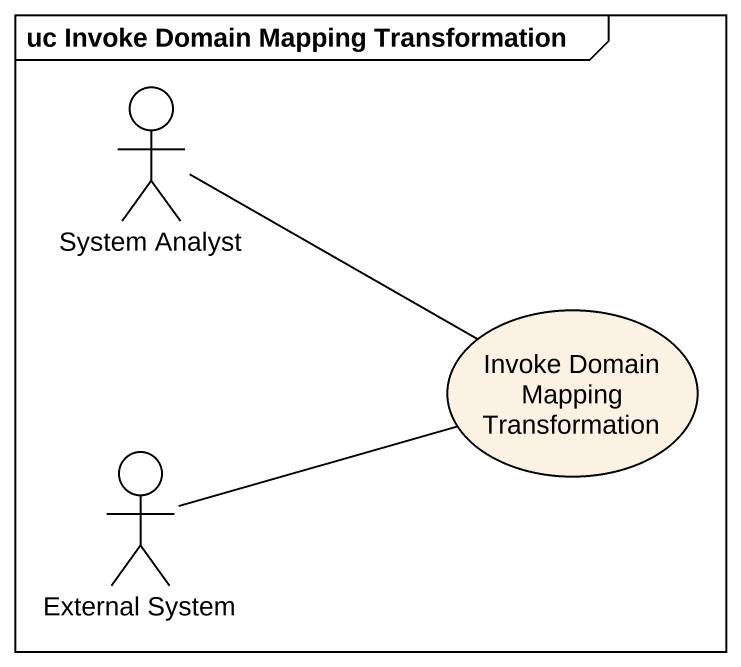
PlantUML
@startuml
mainframe uc Invoke Domain Mapping Transformation
actor "System Analyst" as System_Analyst
usecase "Invoke Domain Mapping Transformation" as Invoke_Domain_Mapping
actor "External System" as External_System
Invoke_Domain_Mapping -left- System_Analyst
Invoke_Domain_Mapping -left- External_System
@enduml
